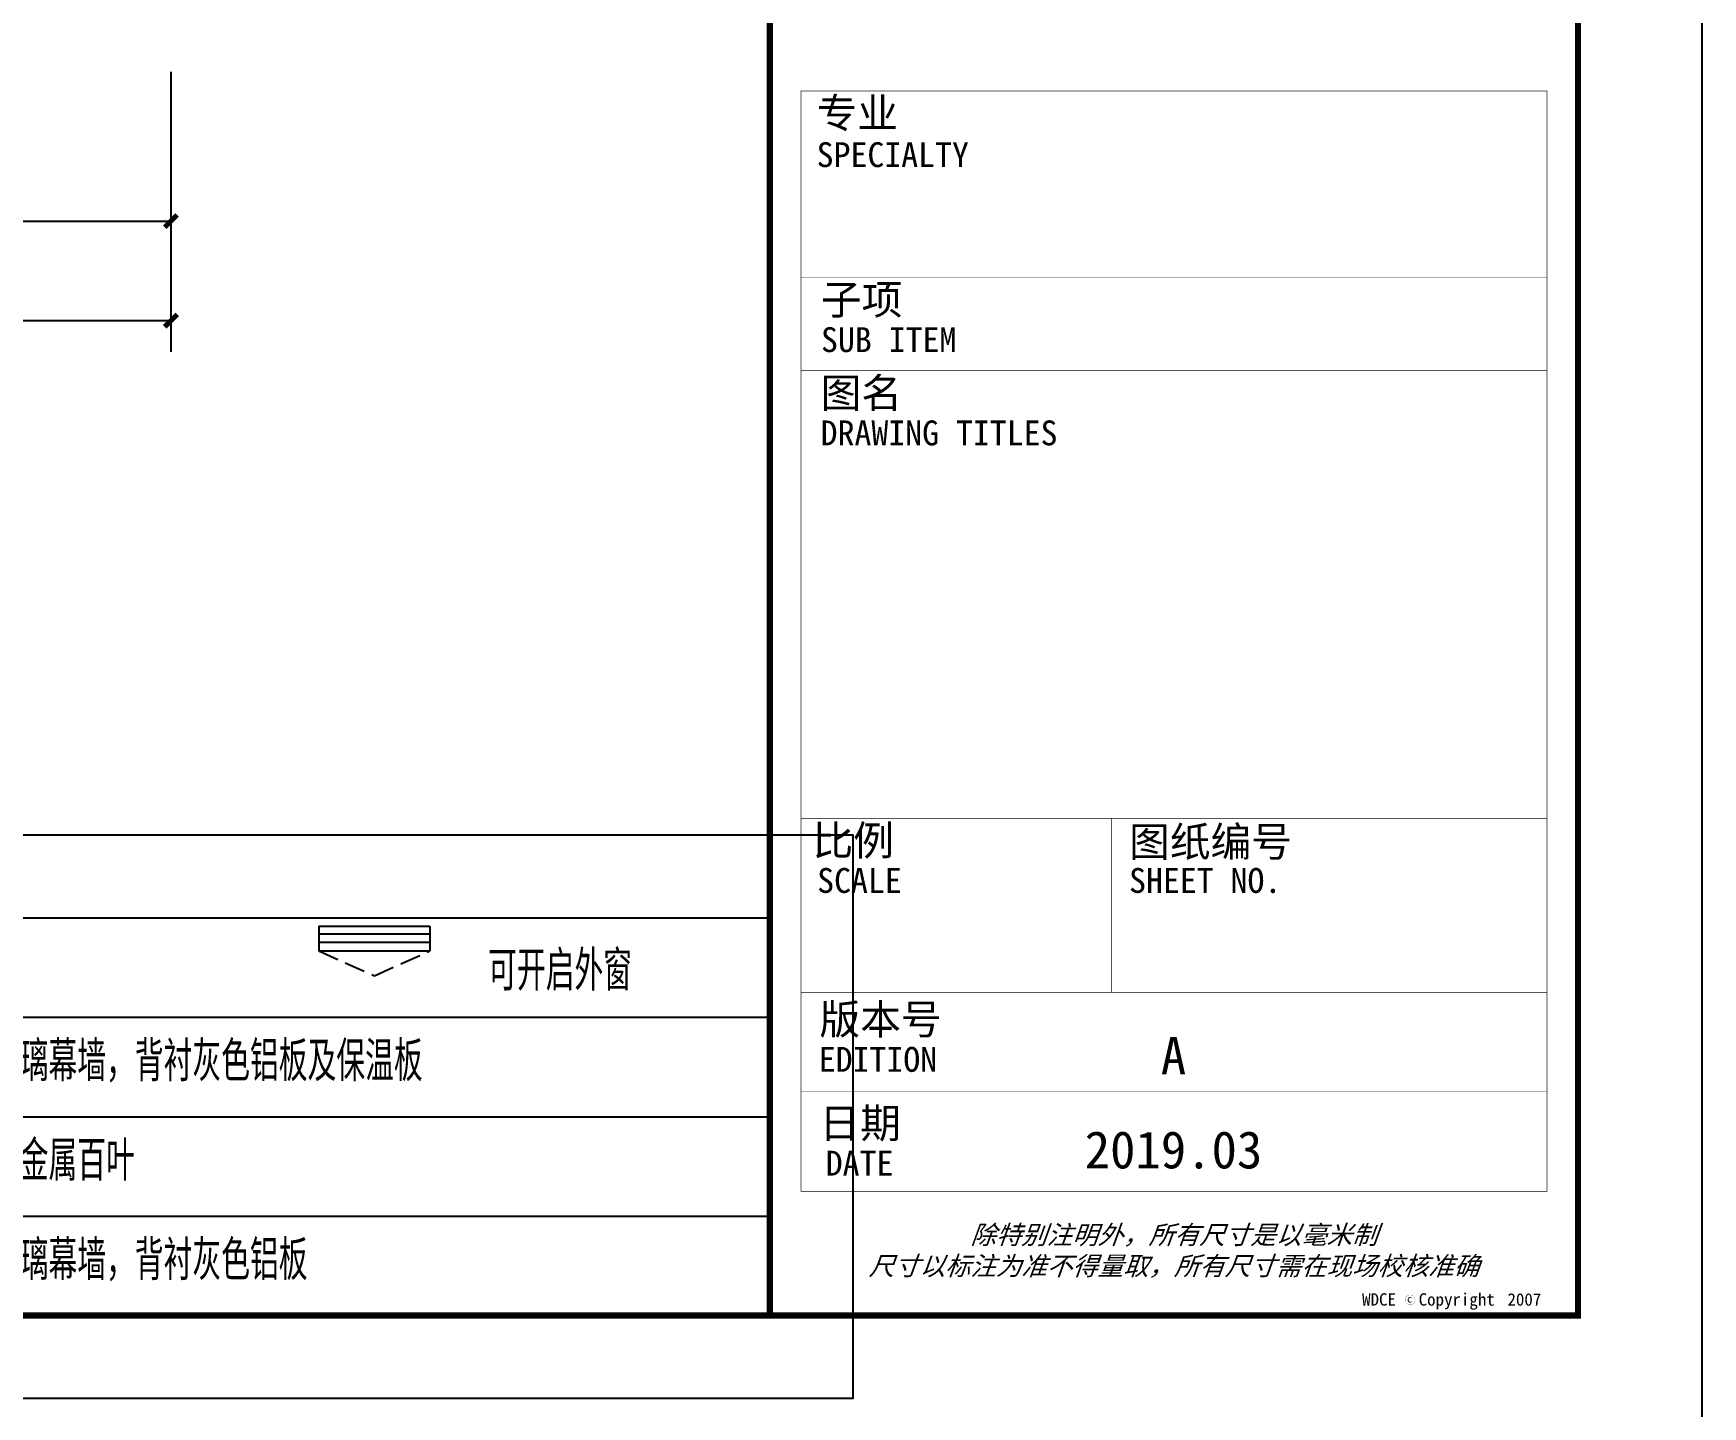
# Model space of a CAD drawing. Extents: x -409435 to 356702, y -107829 to 330904.
# Drawn here: x 119083 to 139220, y 64002 to 80570 of the extents above; entities that cross this region are included whole.
import ezdxf
from ezdxf.enums import TextEntityAlignment as Align
from ezdxf.xclip import XClip

# ---------------------------------------------------------------- set-up
doc = ezdxf.new("R2010")
doc.units = 0
doc.header["$LTSCALE"] = 1000
doc.header["$MEASUREMENT"] = 0
doc.header["$XCLIPFRAME"] = 0
doc.linetypes.add('X-平面图例$0$109-34 轴网$0$L1$0$$AUDIT_BAD_LTYPE1', pattern=[0])
doc.linetypes.add('X-平面图例$0$DASH', pattern=[0.35, 0.25, -0.1])
for name, color, linetype in [('104-14# 核心筒$0$01-标注_轴线坐标', 132, 'Continuous'), ('X-平面图例$0$03-表格_197', 197, 'Continuous'), ('X-平面图例$0$A-C_玻璃幕墙', 140, 'Continuous')]:
    doc.layers.add(name, color=color, linetype=linetype)
doc.styles.add('104-14# 核心筒$0$_TCH_DIM_T3', font='ros.shx', dxfattribs={"width": 0.705882, "bigfont": 'jd.shx'})
doc.styles.add('X-平面图例$0$Standard', font='gbenor.shx', dxfattribs={"bigfont": 'gbcbig.shx'})
doc.styles.add('图签信息$0$华文细黑', font='STXIHEI_0.TTF', dxfattribs={"height": 10})
doc.dimstyles.new('104-14# 核心筒$0$_TCH_ARCH&&150', dxfattribs={"dimtxt": 446.25, "dimasz": 150, "dimexe": 375, "dimexo": 450, "dimgap": 189.375, "dimtad": 1, "dimdec": 0, "dimzin": 0, "dimdsep": 46, "dimtxsty": '104-14# 核心筒$0$_TCH_DIM_T3', "dimblk": '104-14# 核心筒$0$_ArchTick', "dimcen": 0.09, "dimclrt": 7, "dimazin": 2, "dimtfac": 1, "dimtdec": 0, "dimtix": 1, "dimtmove": 2, "dimatfit": 3, "dimfxl": 0, "dimtolj": 1, "dimtzin": 0, "dimarcsym": 0})

# ---------------------------------------------------------------- blocks, each defined once
blk = doc.blocks.new('图框-A1+1-4')
for points, const_width in [([(0, 0), (1051, 0), (1051, 594), (0, 594)], 0.05), ([(976, 584), (25, 584), (25, 10), (976, 10)], 0.5)]:
    blk.add_lwpolyline(points, close=True, dxfattribs=dict(const_width=const_width))
blk = doc.blocks.new('图签信息$0$WDCE Copyright200X')
at = {"const_width": 0.016}
blk.add_lwpolyline([(-10.6, 1.26, 1), (-11.4, 1.26, 1)], format="xyb", close=True, dxfattribs=at)
at = {"style": '图签信息$0$华文细黑'}
for s, p in [('WDCE ', (-11.46, 0.5)), ('     Copyright ', (-3.51, 0.5))]:
    blk.add_text(s, height=1, dxfattribs=at).set_placement(p, align=Align.BOTTOM_RIGHT)
blk.add_text('c', height=0.6, dxfattribs=at).set_placement((-11.04, 1.35), align=Align.MIDDLE_CENTER)
blk.add_attdef('200X', text='', height=1, dxfattribs=at).set_placement((-0.45, 0.5), align=Align.BOTTOM_RIGHT)
blk = doc.blocks.new('图签信息')
at = {"const_width": 0.5}
blk.add_lwpolyline([(-65, 0), (0, 0), (0, 500.5), (-65, 500.5)], close=True, dxfattribs=at)
at = {"const_width": 0.05}
for points in [[(-62.5, 98.5), (-2.5, 98.5), (-2.5, 10), (-62.5, 10), (-62.5, 98.5)], [(-62.5, 83.5), (-2.5, 83.5)], [(-62.5, 76), (-2.5, 76)], [(-62.5, 40), (-2.5, 40)], [(-37.5, 40), (-37.5, 26)], [(-62.5, 26), (-2.5, 26)], [(-62.5, 18), (-2.5, 18)]]:
    blk.add_lwpolyline(points, dxfattribs=at)
blk.add_blockref('图签信息$0$WDCE Copyright200X', (-2.5, 0)).add_auto_attribs({'200X': '2007'})
at = {"style": '图签信息$0$华文细黑'}
for s, height, p in [('专业', 2.4, (-61.23, 97.93)), ('SPECIALTY', 2, (-61.23, 94.38)), ('子项', 2.4, (-60.88, 82.92)), ('SUB ITEM', 2, (-60.88, 79.5)), ('图名', 2.4, (-60.91, 75.41)), ('DRAWING TITLES', 2, (-60.91, 72)), ('比例', 2.4, (-61.56, 39.42)), ('图纸编号', 2.4, (-36.1, 39.32)), ('SCALE', 2, (-61.19, 36)), ('SHEET NO.', 2, (-36.1, 36)), ('版本号', 2.4, (-61, 25.03)), ('EDITION', 2, (-61.06, 21.61)), ('日期', 2.4, (-61, 16.68)), ('DATE', 2, (-60.5, 13.26))]:
    blk.add_text(s, height=height, dxfattribs=at).set_placement(p, align=Align.TOP_LEFT)
at = {"color": 4, "style": '图签信息$0$华文细黑'}
for s, p in [('A', (-32.53, 19.4)), ('2019.03', (-32.53, 11.84))]:
    blk.add_text(s, height=3, dxfattribs=at).set_placement(p, align=Align.CENTER)
at = {"style": '图签信息$0$华文细黑', "oblique": 20}
for s, p in [('除特别注明外，所有尺寸是以毫米制', (-32.5, 6.5)), ('尺寸以标注为准不得量取，所有尺寸需在现场校核准确', (-32.5, 4))]:
    blk.add_text(s, height=1.5, dxfattribs=at).set_placement(p, align=Align.MIDDLE_CENTER)
blk = doc.blocks.new('图签-A1')
at = {"color": 2}
blk.add_blockref('图签信息', (0, 0), dxfattribs=at)
blk = doc.blocks.new('104-14# 核心筒$0$_ArchTick')
at = {"color": 0, "linetype": 'ByBlock', "const_width": 0.4}
blk.add_lwpolyline([(-0.5, -0.5), (0.5, 0.5)], dxfattribs=at)
blk = doc.blocks.new('*D2705')
at = {"layer": '104-14# 核心筒$0$01-标注_轴线坐标', "color": 0, "lineweight": -2, "transparency": 16777216}
for p, q in [((-6010, 80105), (-6010, 76730)), ((120742, 80105), (120742, 76730)), ((-6010, 77105), (120742, 77105))]:
    blk.add_line(p, q, dxfattribs=at)
at = {"layer": 'Defpoints', "color": 0, "transparency": 16777216}
for p in [(-6010, 80555), (120742, 80555), (120742, 77105)]:
    blk.add_point(p, dxfattribs=at)
at = {"layer": '104-14# 核心筒$0$01-标注_轴线坐标', "color": 0, "lineweight": -2, "transparency": 16777216, "xscale": 150, "yscale": 150, "zscale": 150, "rotation": 180}
blk.add_blockref('104-14# 核心筒$0$_ArchTick', (-6010, 77105), dxfattribs=at)
at = {"layer": '104-14# 核心筒$0$01-标注_轴线坐标', "color": 0, "lineweight": -2, "transparency": 16777216, "xscale": 150, "yscale": 150, "zscale": 150}
blk.add_blockref('104-14# 核心筒$0$_ArchTick', (120742, 77105), dxfattribs=at)
at = {"layer": '104-14# 核心筒$0$01-标注_轴线坐标', "color": 7, "transparency": 16777216, "insert": (57366, 77517), "char_height": 446.2, "attachment_point": 5, "style": '104-14# 核心筒$0$_TCH_DIM_T3'}
blk.add_mtext('\\A1;126752', dxfattribs=at)
blk = doc.blocks.new('*D2723')
at = {"layer": '104-14# 核心筒$0$01-标注_轴线坐标', "color": 0, "lineweight": -2, "transparency": 16777216}
for p, q in [((115900, 80105), (115900, 77930)), ((120742, 80105), (120742, 77930)), ((115900, 78305), (120742, 78305))]:
    blk.add_line(p, q, dxfattribs=at)
at = {"layer": 'Defpoints', "color": 0, "transparency": 16777216}
for p in [(115900, 80555), (120742, 80555), (120742, 78305)]:
    blk.add_point(p, dxfattribs=at)
at = {"layer": '104-14# 核心筒$0$01-标注_轴线坐标', "color": 0, "lineweight": -2, "transparency": 16777216, "xscale": 150, "yscale": 150, "zscale": 150, "rotation": 180}
blk.add_blockref('104-14# 核心筒$0$_ArchTick', (115900, 78305), dxfattribs=at)
at = {"layer": '104-14# 核心筒$0$01-标注_轴线坐标', "color": 0, "lineweight": -2, "transparency": 16777216, "xscale": 150, "yscale": 150, "zscale": 150}
blk.add_blockref('104-14# 核心筒$0$_ArchTick', (120742, 78305), dxfattribs=at)
at = {"layer": '104-14# 核心筒$0$01-标注_轴线坐标', "color": 7, "transparency": 16777216, "insert": (118321, 78717), "char_height": 446.2, "attachment_point": 5, "style": '104-14# 核心筒$0$_TCH_DIM_T3'}
blk.add_mtext('\\A1;4842', dxfattribs=at)
blk = doc.blocks.new('X-平面图例$0$$TCHSYS$WIN2D')
for p, q in [((-0.5, 0.5), (0.5, 0.5)), ((-0.5, 0.5), (-0.5, -0.5)), ((0.5, 0.5), (0.5, -0.5)), ((0.5, 0.167), (-0.5, 0.167)), ((0.5, -0.167), (-0.5, -0.167)), ((-0.5, -0.5), (0.5, -0.5))]:
    blk.add_line(p, q)
blk = doc.blocks.new('X-平面图例')
at = {"layer": 'Defpoints'}
blk.add_lwpolyline([(0, 6800), (27101, 6800), (27101, 0), (0, 0)], close=True, dxfattribs=at)
at = {"layer": 'X-平面图例$0$03-表格_197'}
for p, q in [((1000, 5800), (26101, 5800)), ((26101, 5800), (26101, 1000)), ((1000, 4600), (26101, 4600)), ((1000, 3400), (26101, 3400)), ((1000, 2200), (26101, 2200)), ((1000, 1000), (26101, 1000))]:
    blk.add_line(p, q, dxfattribs=at)
at = {"layer": 'X-平面图例$0$A-C_玻璃幕墙', "linetype": 'X-平面图例$0$DASH'}
blk.add_lwpolyline([(20660, 5400), (21330, 5100), (22000, 5400)], dxfattribs=at)
at = {"layer": 'X-平面图例$0$A-C_玻璃幕墙', "linetype": 'X-平面图例$0$109-34 轴网$0$L1$0$$AUDIT_BAD_LTYPE1', "xscale": 1340, "yscale": 300, "zscale": 1340}
blk.add_blockref('X-平面图例$0$$TCHSYS$WIN2D', (21330, 5550), dxfattribs=at)
at = {"style": 'X-平面图例$0$Standard'}
for s, height, p in [('可开启外窗', 482.3, (22703, 4921)), ('白色玻璃幕墙，背衬灰色铝板及保温板', 482.27, (16010, 3828)), ('银灰色金属百叶', 482.3, (16010, 2628)), ('白色玻璃幕墙，背衬灰色铝板', 482.27, (16010, 1428))]:
    blk.add_text(s, height=height, dxfattribs=at).set_placement(p)
blk = doc.blocks.new('104-14# 核心筒')
at = {"layer": '104-14# 核心筒$0$01-标注_轴线坐标'}
for p1, distance, picture, middle in [((-6009.8, 80554.9), -3450, '*D2705', (57366, 77517.4)), ((115900, 80554.9), -2250, '*D2723', (118320.9, 78717.4))]:
    dim = blk.add_aligned_dim(p1=p1, p2=(120741.8, 80554.9), distance=distance, dimstyle='104-14# 核心筒$0$_TCH_ARCH&&150', dxfattribs=at)
    dim.commit()
    dim.dimension.update_dxf_attribs({"geometry": picture, "text_midpoint": middle})
blk = doc.blocks.new('X-104 14#平面')
blk.add_lwpolyline([(-18433.5, 63600), (139216.5, 63600), (139216.5, 152700), (-18433.5, 152700)], close=True)
ref = blk.add_blockref('104-14# 核心筒', (0, 0))
XClip(ref).set_block_clipping_path([(-38664.3623821461, -25500), (139216.5485069363, 330900)])
at = {"xscale": 150, "yscale": 150, "zscale": 150}
for name, p in [('图框-A1+1-4', (-18433.5, 63600)), ('图签-A1', (137716.5, 65100))]:
    blk.add_blockref(name, p, dxfattribs=at)

msp = doc.modelspace()

# ---------------------------------------------------------------- block references
for name, p in [('X-104 14#平面', (0, 0)), ('X-平面图例', (101865.9, 64100))]:
    msp.add_blockref(name, p)

doc.saveas('drawing.dxf')
